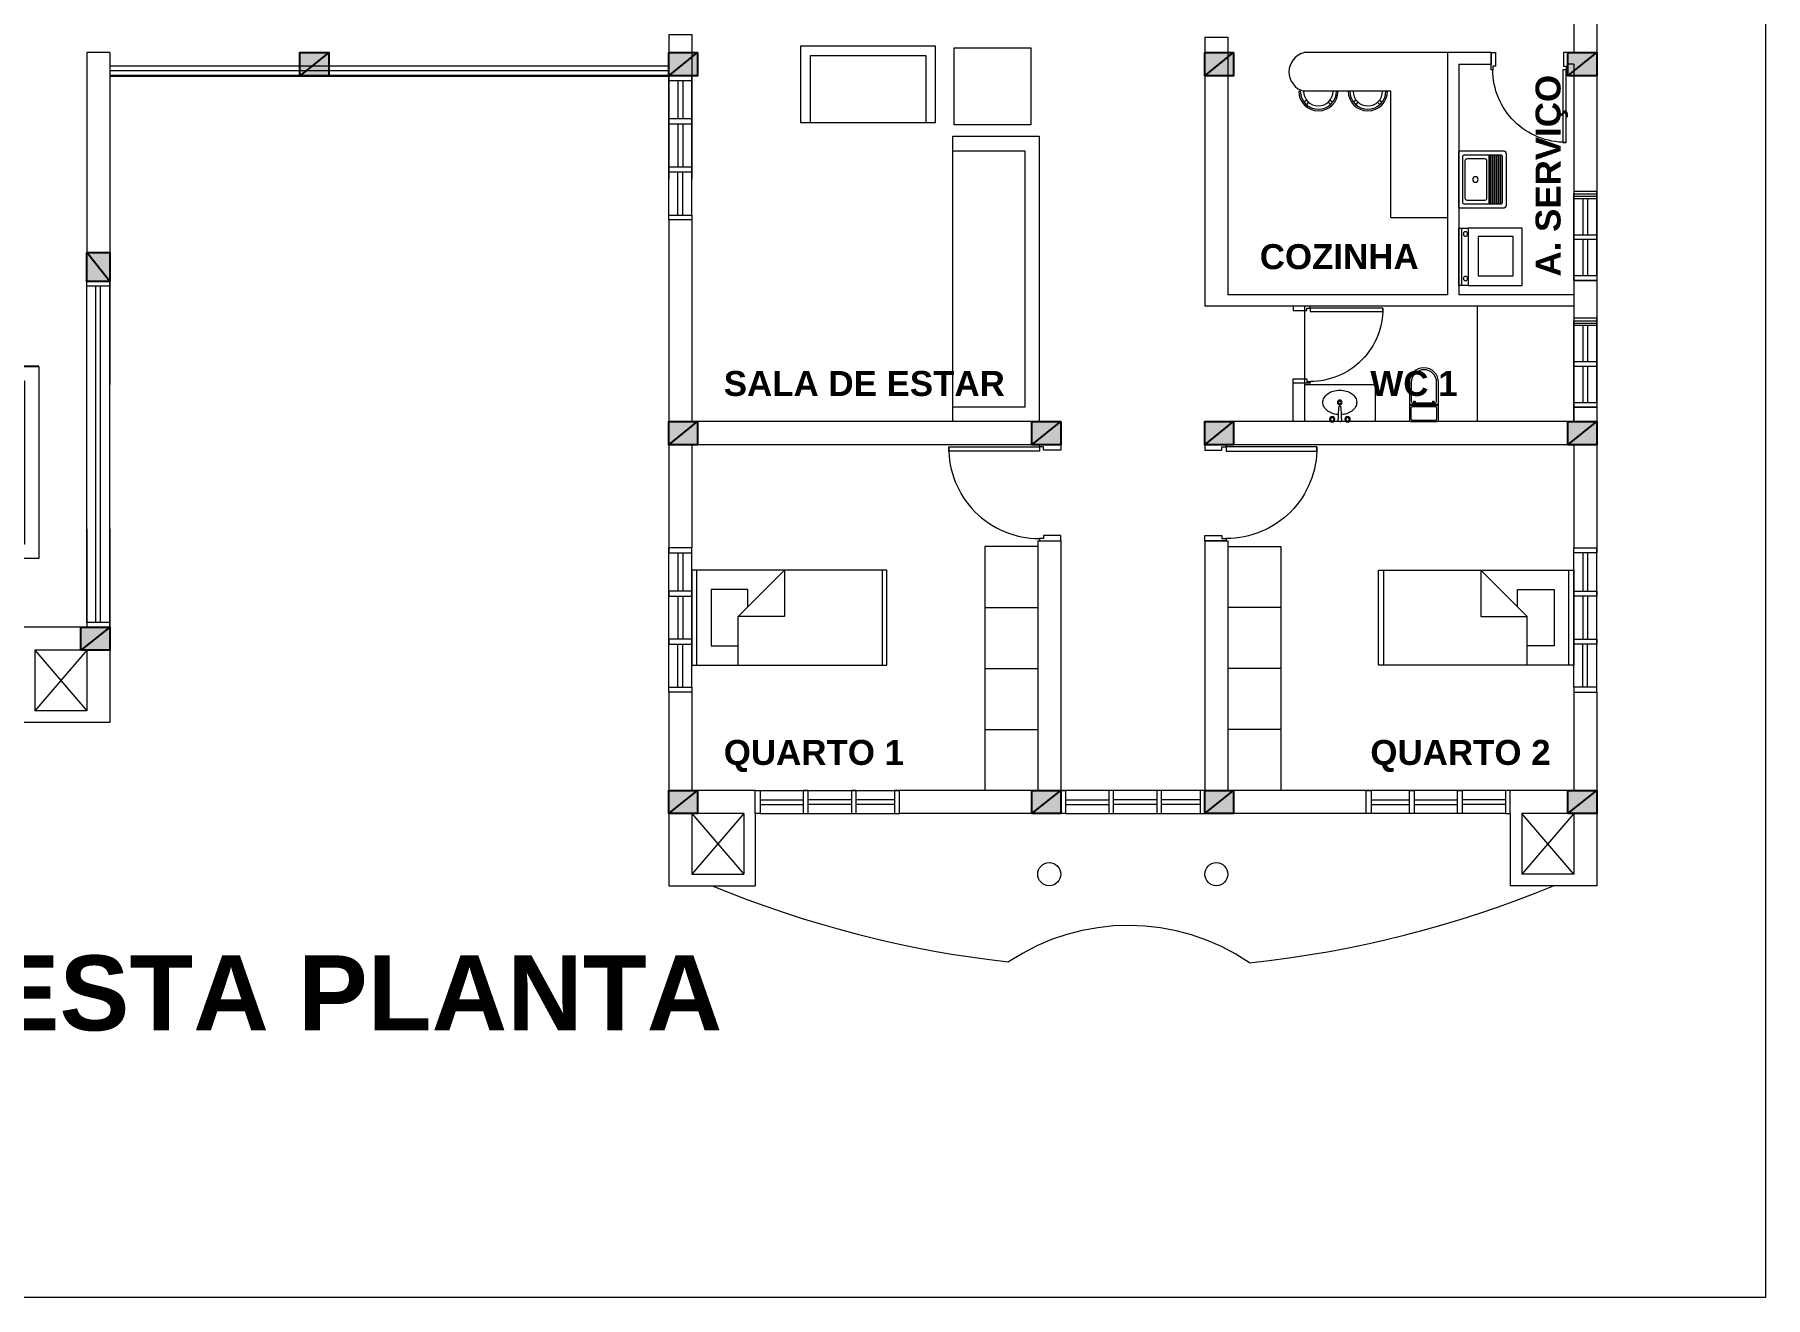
# Model space of a CAD drawing. Header units: millimetres. Extents: x 4395 to 8806, y 1896 to 3880.
# Drawn here: x 4420.9 to 4438.91, y 1931.1 to 1944.24 of the extents above; entities that cross this region are included whole.
import ezdxf

# ---------------------------------------------------------------- set-up
doc = ezdxf.new("R2010")
doc.units = ezdxf.units.MM
doc.linetypes.add('ACAD_ISO03W100', pattern=[30, 12, -18])
for name, color, linetype, lineweight in [('C-Moveis', 7, 'Continuous', 5), ('C-Paredes-Acessorios', 20, 'Continuous', 5), ('C-Peças-Diversos', 7, 'Continuous', 5), ('C-Portas', 7, 'Continuous', 5), ('C-Texto', 4, 'Continuous', 9)]:
    doc.layers.add(name, color=color, linetype=linetype, lineweight=lineweight)
doc.layers.add('C-Pilares', color=7, linetype='Continuous', plot=False)
doc.styles.add('BOLD', font='arialbd.ttf')

# ---------------------------------------------------------------- blocks, each defined once
blk = doc.blocks.new('Vas-a-pl')
for p, q in [((2, 17), (2, -17)), ((53, 19), (4, 19)), ((4, 15), (4, -15)), ((19.5, 17), (6, 17)), ((21.5, 15), (21.5, -15)), ((23.2, 19), (23.2, -19)), ((24.6, 19), (24.6, -19)), ((25, 13.5), (25, 11.5)), ((28.5, 13.5), (25, 13.5)), ((28.5, 11.5), (25, 11.5)), ((26.5, 14.5), (26.5, -14.5)), ((53, 16.5), (28.5, 16.5)), ((28.5, 13.5), (28.5, 11.5)), ((4, -19), (53, -19)), ((6, -17), (19.5, -17)), ((25, -11.5), (25, -13.5)), ((25, -11.5), (28.5, -11.5)), ((25, -13.5), (28.5, -13.5)), ((28.5, -11.5), (28.5, -13.5)), ((28.5, -16.5), (53, -16.5))]:
    blk.add_line(p, q)
for centre, radius, start, end in [((4, 17), 2, 90, 180), ((6, 15), 2, 90, 180), ((19.5, 15), 2, 0, 90), ((28.5, 14.5), 2, 90, 180), ((53, 0), 19, 270, 90), ((53, 0), 16.5, 0, 90), ((53, 0), 16.5, 270, 0), ((4, -17), 2, 180, 270), ((6, -15), 2, 180, 270), ((19.5, -15), 2, 270, 0), ((28.5, -14.5), 2, 180, 270)]:
    blk.add_arc(centre, radius, start, end)
blk = doc.blocks.new('Lvt-b-pl')
for p, q in [((5.5, 0.1), (5.5, 1.9)), ((5.5, 0.1), (5.5, -1.7)), ((25.5, 0.1), (25.5, 0.9)), ((25.5, 0.1), (25.5, -0.7))]:
    blk.add_line(p, q)
for points in [[(46.5, 0, 0.073281), (45.2, 8.7, 0.084248), (41.8, 15.6, 0.106469), (36.3, 20.5, 0.130159), (30.5, 22, 0.130159), (24.7, 20.5, 0.106469), (19.2, 15.6, 0.084248), (15.8, 8.7, 0.058268), (14.6, 1.8, 0.073281)], [(14.5, -1.6, 0.059592), (15.8, -8.7, 0.084248), (19.2, -15.6, 0.106469), (24.7, -20.5, 0.130159), (30.5, -22, 0.130159), (36.3, -20.5, 0.106469), (41.8, -15.6, 0.084248), (45.2, -8.7, 0.073281), (46.5, 0, 0.073281)]]:
    blk.add_lwpolyline(points, format="xyb")
for centre, radius in [((8.5, 10.1), 3.5), ((8.5, 10.1), 2.5), ((8.5, 10.1), 2.4), ((30.5, 0), 3), ((30.5, 0), 1.75), ((8.5, -9.9), 3.5), ((8.5, -9.9), 2.5), ((8.5, -9.9), 2.4)]:
    blk.add_circle(centre, radius)
for centre, radius, start, end in [((5.7, 1.9), 0.2, 89.1103, 180), ((1.3, -282.9), 285, 85.161, 89.1103), ((25.3, 0.9), 0.2, 0, 85.161), ((5.7, -1.7), 0.2, 180, 270.8897), ((1.3, 283), 285, 270.8897, 274.839), ((25.3, -0.7), 0.2, 274.839, 0)]:
    blk.add_arc(centre, radius, start, end)
blk = doc.blocks.new('tanque_05')
for p, q in [((-0.258, -0.325), (0.258, -0.325)), ((0.258, -0.331), (-0.258, -0.331)), ((-0.258, -0.345), (0.258, -0.345)), ((0.258, -0.351), (-0.258, -0.351)), ((-0.258, -0.365), (0.258, -0.365)), ((0.258, -0.372), (-0.258, -0.372)), ((-0.258, -0.386), (0.258, -0.386)), ((0.258, -0.392), (-0.258, -0.392)), ((-0.258, -0.406), (0.258, -0.406)), ((0.258, -0.412), (-0.258, -0.412)), ((-0.258, -0.426), (0.258, -0.426)), ((-0.251, -0.447), (0.251, -0.447))]:
    blk.add_line(p, q)
for points in [[(-0.269, -0.492), (0.269, -0.492, 0.414214), (0.299, -0.461), (0.299, -0.01, 0.414214), (0.289, 0), (-0.289, 0, 0.414214), (-0.299, -0.01), (-0.299, -0.461, 0.414214)], [(-0.198, -0.289), (0.198, -0.289, 0.414214), (0.218, -0.269), (0.218, -0.086, 0.414214), (0.198, -0.066), (-0.198, -0.066, 0.414214), (-0.218, -0.086), (-0.218, -0.269, 0.414214)]]:
    blk.add_lwpolyline(points, format="xyb", close=True)
for points in [[(0.258, -0.281), (0.258, -0.061, 0.414214), (0.238, -0.041), (-0.238, -0.041, 0.414214), (-0.258, -0.061), (-0.258, -0.281)], [(-0.258, -0.282), (-0.258, -0.301, 0.414214), (-0.248, -0.311), (-0.236, -0.311), (0.234, -0.311), (0.248, -0.311, 0.414214), (0.258, -0.301), (0.258, -0.282)], [(-0.258, -0.309), (-0.258, -0.431, 0.414214), (-0.238, -0.451), (0.238, -0.451, 0.414214), (0.258, -0.431), (0.258, -0.309, 0.414214)]]:
    blk.add_lwpolyline(points, format="xyb")
blk.add_lwpolyline([(0.258, -0.432), (-0.258, -0.432)])
blk.add_circle((0, -0.172), 0.0284)
blk = doc.blocks.new('maq. lavar _01')
for p, q in [((0.033, 0.295), (0.033, -0.304)), ((0.13, 0.295), (0.033, 0.295)), ((0.063, 0.295), (0.063, -0.304)), ((0.13, 0.295), (0.692, 0.295)), ((0.13, -0.304), (0.13, 0.295)), ((0.692, 0.295), (0.692, -0.304)), ((0.033, -0.304), (0.13, -0.304)), ((0.692, -0.304), (0.13, -0.304)), ((0.648, -0.304), (0.632, -0.304))]:
    blk.add_line(p, q)
for points in [[(0.102, 0.247, 0.130158), (0.095, 0.245, 0.106469), (0.088, 0.239, 0.084248), (0.084, 0.231, 0.073281), (0.083, 0.221, 0.073281), (0.084, 0.211, 0.084248), (0.088, 0.203, 0.106469), (0.095, 0.197, 0.130158), (0.102, 0.195, 0.130158), (0.108, 0.197, 0.106469), (0.115, 0.203, 0.084248), (0.119, 0.211, 0.073281), (0.12, 0.221, 0.073281), (0.119, 0.231, 0.084248), (0.115, 0.239, 0.106469), (0.108, 0.245, 0.130158)], [(0.102, -0.217, 0.130158), (0.095, -0.219, 0.106469), (0.088, -0.225, 0.084248), (0.084, -0.233, 0.073281), (0.083, -0.243, 0.073281), (0.084, -0.253, 0.084248), (0.088, -0.261, 0.106469), (0.095, -0.267, 0.130158), (0.102, -0.269, 0.130158), (0.108, -0.267, 0.106469), (0.115, -0.261, 0.084248), (0.119, -0.253, 0.073281), (0.12, -0.243, 0.073281), (0.119, -0.233, 0.084248), (0.115, -0.225, 0.106469), (0.108, -0.219, 0.130158)]]:
    blk.add_lwpolyline(points, format="xyb", close=True)
blk.add_lwpolyline([(0.235, -0.217), (0.235, 0.193), (0.599, 0.193), (0.599, -0.217)], close=True)
blk = doc.blocks.new('d9-2')
at = {"layer": 'C-Portas'}
for p, q in [((-0.06, 0.2), (-0.06, 1.05)), ((-0.06, 1.05), (-0.02, 1.05)), ((-0.02, 1.05), (-0.02, 0.2)), ((-0.88, 0.2), (-0.9, 0.2)), ((-0.9, 0.2), (-0.9, 0)), ((-0.88, 0.16), (-0.88, 0.2)), ((-0.02, 0.2), (-0.06, 0.2)), ((-0.02, 0.16), (-0.02, 0.2)), ((-0.02, 0.2), (0, 0.2)), ((0, 0.2), (0, 0)), ((-0.9, 0), (-0.85, 0)), ((-0.85, 0.16), (-0.88, 0.16)), ((-0.85, 0), (-0.85, 0.16)), ((-0.05, 0), (-0.05, 0.16)), ((-0.05, 0.16), (-0.02, 0.16)), ((0, 0), (-0.05, 0))]:
    blk.add_line(p, q, dxfattribs=at)
blk.add_arc((-0.03, 0.2), 0.85, 89.3299, 180, dxfattribs=at)
blk = doc.blocks.new('A$C2A3D30EB')
at = {"layer": 'C-Pilares'}
for color, points in [(6, [(0, 0), (24, 30), (0, 30)]), (6, [(24, 30), (0, 30), (0, 0)]), (135, [(24, 30), (0, 0), (24, 0)])]:
    blk.add_hatch(color=color, dxfattribs=at).paths.add_polyline_path(points)
blk.add_line((24, 30), (0, 0), dxfattribs=at)
at = {"layer": 'C-Pilares', "color": 7}
blk.add_lwpolyline([(0, 0), (24, 0), (24, 30), (0, 30)], close=True, dxfattribs=at)
blk = doc.blocks.new('A$C24FA0D86')
blk.add_line((0, 2), (0.9, 2))
at = {"layer": 'C-Moveis'}
for p, q in [((0.9, 2), (0, 2)), ((0, 2), (0, 0)), ((0.9, 0), (0.9, 2)), ((0.9, 1.85), (0.15, 1.85)), ((0.15, 1.85), (0.15, 0.15)), ((0.9, 0), (0.9, 1.85)), ((0.15, 0.15), (0.9, 0.15)), ((0, 0), (0.9, 0))]:
    blk.add_line(p, q, dxfattribs=at)
blk.add_lwpolyline([(0, 2), (0, 0), (0.9, 0), (0.9, 2)], dxfattribs=at)
blk = doc.blocks.new('RECTANG')
for p, q in [((1, 1), (0, 1)), ((0, 1), (0, 0)), ((1, 0), (1, 1)), ((0, 0), (1, 0))]:
    blk.add_line(p, q)
blk = doc.blocks.new('A$C7F7D7C09')
at = {"layer": 'C-Moveis'}
for p, q in [((0.051, 0), (0.051, 0.991)), ((0.483, 0.508), (0.965, 0.991)), ((0.965, 0.991), (0.965, 0.508)), ((1.981, 0.991), (1.981, 0)), ((0.584, 0.787), (0.203, 0.787)), ((0.203, 0.787), (0.203, 0.203)), ((0.584, 0.61), (0.584, 0.787)), ((0.483, 0), (0.483, 0.508)), ((0.965, 0.508), (0.483, 0.508)), ((0.203, 0.203), (0.483, 0.203))]:
    blk.add_line(p, q, dxfattribs=at)
at = {"layer": 'C-Moveis', "xscale": 2.032000000006519, "yscale": 0.9906000000191852, "zscale": 2.032000000006519, "rotation": 180}
blk.add_blockref('RECTANG', (2.032, 0.991), dxfattribs=at)

msp = doc.modelspace()

# ---------------------------------------------------------------- linework, layer by layer
at = {"layer": 'C-Moveis'}
for p, q in [((4434.073, 1943.652), (4434.056, 1943.652)), ((4434.073, 1943.652), (4434.056, 1943.652)), ((4434.139, 1943.558), (4434.112, 1943.537)), ((4434.139, 1943.558), (4434.112, 1943.537)), ((4434.158, 1943.537), (4434.136, 1943.512)), ((4434.158, 1943.537), (4434.136, 1943.512)), ((4434.364, 1943.537), (4434.387, 1943.512)), ((4434.364, 1943.537), (4434.387, 1943.512)), ((4434.383, 1943.558), (4434.41, 1943.537)), ((4434.383, 1943.558), (4434.41, 1943.537)), ((4434.653, 1943.558), (4434.626, 1943.537)), ((4434.653, 1943.558), (4434.626, 1943.537)), ((4434.673, 1943.537), (4434.65, 1943.512)), ((4434.673, 1943.537), (4434.65, 1943.512)), ((4434.878, 1943.537), (4434.901, 1943.512)), ((4434.878, 1943.537), (4434.901, 1943.512)), ((4434.898, 1943.558), (4434.925, 1943.537)), ((4434.898, 1943.558), (4434.925, 1943.537)), ((4430.789, 1938.912), (4430.789, 1936.372)), ((4431.339, 1938.912), (4430.789, 1938.912)), ((4430.789, 1938.912), (4430.789, 1936.372)), ((4431.339, 1938.912), (4430.789, 1938.912)), ((4433.319, 1938.912), (4433.869, 1938.912)), ((4433.319, 1938.912), (4433.869, 1938.912)), ((4433.869, 1938.912), (4433.869, 1936.372)), ((4433.869, 1938.912), (4433.869, 1936.372)), ((4430.789, 1938.277), (4431.339, 1938.277)), ((4430.789, 1938.277), (4431.339, 1938.277)), ((4433.869, 1938.277), (4433.319, 1938.277)), ((4433.869, 1938.277), (4433.319, 1938.277)), ((4430.789, 1937.642), (4431.339, 1937.642)), ((4430.789, 1937.642), (4431.339, 1937.642)), ((4433.869, 1937.642), (4433.319, 1937.642)), ((4433.869, 1937.642), (4433.319, 1937.642)), ((4430.789, 1937.007), (4431.339, 1937.007)), ((4430.789, 1937.007), (4431.339, 1937.007)), ((4433.869, 1937.007), (4433.319, 1937.007)), ((4433.869, 1937.007), (4433.319, 1937.007))]:
    msp.add_line(p, q, dxfattribs=at)
for points in [[(4428.873, 1943.322), (4428.873, 1944.122), (4430.273, 1944.122), (4430.273, 1943.322)], [(4428.873, 1943.322), (4428.873, 1944.122), (4430.273, 1944.122), (4430.273, 1943.322)], [(4428.973, 1943.322), (4428.973, 1944.022), (4430.173, 1944.022), (4430.173, 1943.322)], [(4428.973, 1943.322), (4428.973, 1944.022), (4430.173, 1944.022), (4430.173, 1943.322)], [(4430.469, 1943.301), (4430.469, 1944.101), (4431.269, 1944.101), (4431.269, 1943.301)], [(4430.469, 1943.301), (4430.469, 1944.101), (4431.269, 1944.101), (4431.269, 1943.301)], [(4430.456, 1940.212), (4430.456, 1943.182), (4431.356, 1943.182), (4431.356, 1940.212)], [(4430.456, 1940.212), (4430.456, 1943.182), (4431.356, 1943.182), (4431.356, 1940.212)], [(4430.456, 1940.362), (4430.456, 1943.032), (4431.206, 1943.032), (4431.206, 1940.362)], [(4430.456, 1940.362), (4430.456, 1943.032), (4431.206, 1943.032), (4431.206, 1940.362)]]:
    msp.add_lwpolyline(points, close=True, dxfattribs=at)
for centre, radius in [((4434.261, 1943.652), 0.205), ((4434.261, 1943.652), 0.205), ((4434.261, 1943.652), 0.188), ((4434.261, 1943.652), 0.188), ((4434.261, 1943.652), 0.154), ((4434.261, 1943.652), 0.154), ((4434.776, 1943.652), 0.205), ((4434.776, 1943.652), 0.205), ((4434.776, 1943.652), 0.188), ((4434.776, 1943.652), 0.188), ((4434.776, 1943.652), 0.154), ((4434.776, 1943.652), 0.154)]:
    msp.add_arc(centre, radius, 180, 0, dxfattribs=at)
at = {"layer": 'C-Paredes-Acessorios'}
for p, q in [((4437.159, 1949.632), (4437.159, 1940.212)), ((4437.159, 1949.632), (4437.159, 1940.212)), ((4436.919, 1949.392), (4436.919, 1944.052)), ((4427.499, 1944.24), (4427.499, 1944.052)), ((4427.499, 1944.24), (4427.739, 1944.24)), ((4427.499, 1944.24), (4427.499, 1944.052)), ((4427.499, 1944.24), (4427.739, 1944.24)), ((4427.739, 1944.24), (4427.739, 1944.052)), ((4427.739, 1944.24), (4427.739, 1943.812)), ((4433.079, 1944.215), (4433.079, 1941.412)), ((4433.079, 1944.215), (4433.319, 1944.215)), ((4433.319, 1944.215), (4433.319, 1941.532)), ((4421.679, 1944.052), (4421.439, 1944.052)), ((4421.679, 1944.052), (4421.439, 1944.052)), ((4421.439, 1944.052), (4421.439, 1941.972)), ((4421.679, 1944.052), (4421.679, 1940.597)), ((4421.679, 1944.052), (4421.679, 1941.972)), ((4423.659, 1944.052), (4423.659, 1943.812)), ((4423.659, 1944.052), (4423.659, 1943.812)), ((4427.499, 1944.052), (4427.499, 1942.737)), ((4427.499, 1944.052), (4427.499, 1942.737)), ((4435.604, 1944.052), (4435.604, 1941.532)), ((4436.059, 1944.052), (4435.604, 1944.052)), ((4435.604, 1944.052), (4435.604, 1941.532)), ((4436.059, 1944.052), (4435.604, 1944.052)), ((4436.059, 1944.052), (4436.059, 1943.932)), ((4437.159, 1944.052), (4436.859, 1944.052)), ((4436.859, 1944.052), (4436.859, 1943.932)), ((4437.159, 1944.052), (4436.919, 1944.052)), ((4427.499, 1943.912), (4421.679, 1943.912)), ((4427.499, 1943.912), (4421.679, 1943.912)), ((4427.499, 1943.862), (4421.679, 1943.862)), ((4427.499, 1943.862), (4421.679, 1943.862)), ((4427.499, 1942.362), (4427.499, 1943.812)), ((4427.739, 1943.812), (4427.499, 1943.812)), ((4427.499, 1942.362), (4427.499, 1943.812)), ((4427.739, 1943.812), (4427.499, 1943.812)), ((4427.739, 1943.812), (4427.739, 1942.737)), ((4427.739, 1942.362), (4427.739, 1943.812)), ((4427.739, 1943.812), (4427.739, 1942.737)), ((4427.739, 1942.362), (4427.739, 1943.812)), ((4433.079, 1943.812), (4433.079, 1941.412)), ((4433.319, 1943.812), (4433.319, 1941.532)), ((4435.724, 1943.932), (4435.724, 1941.532)), ((4435.724, 1943.932), (4436.059, 1943.932)), ((4435.724, 1943.932), (4435.724, 1941.532)), ((4435.724, 1943.932), (4436.059, 1943.932)), ((4436.919, 1943.932), (4436.859, 1943.932)), ((4436.919, 1943.932), (4436.919, 1941.287)), ((4436.919, 1943.812), (4436.919, 1941.287)), ((4427.594, 1943.762), (4427.594, 1943.362)), ((4427.594, 1943.762), (4427.594, 1943.362)), ((4427.644, 1943.762), (4427.644, 1943.362)), ((4427.644, 1943.762), (4427.644, 1943.362)), ((4434.449, 1943.652), (4434.466, 1943.652)), ((4434.449, 1943.652), (4434.466, 1943.652)), ((4434.588, 1943.652), (4434.57, 1943.652)), ((4434.588, 1943.652), (4434.57, 1943.652)), ((4434.964, 1943.652), (4434.981, 1943.652)), ((4434.964, 1943.652), (4434.981, 1943.652)), ((4427.594, 1943.312), (4427.594, 1942.862)), ((4427.594, 1943.312), (4427.594, 1942.862)), ((4427.644, 1943.312), (4427.644, 1942.862)), ((4427.644, 1943.312), (4427.644, 1942.862)), ((4427.594, 1942.362), (4427.594, 1942.812)), ((4427.594, 1942.362), (4427.594, 1942.812)), ((4427.644, 1942.362), (4427.644, 1942.812)), ((4427.644, 1942.362), (4427.644, 1942.812)), ((4436.919, 1942.582), (4437.159, 1942.582)), ((4436.919, 1942.582), (4437.159, 1942.582)), ((4436.919, 1942.582), (4437.159, 1942.582)), ((4436.919, 1942.582), (4437.159, 1942.582)), ((4436.919, 1942.582), (4437.159, 1942.582)), ((4436.919, 1941.732), (4436.919, 1942.582)), ((4436.919, 1942.582), (4437.159, 1942.582)), ((4436.919, 1942.582), (4437.159, 1942.582)), ((4436.919, 1942.582), (4437.159, 1942.582)), ((4436.919, 1942.582), (4437.159, 1942.582)), ((4436.919, 1942.582), (4437.159, 1942.582)), ((4436.919, 1942.582), (4437.159, 1942.582)), ((4436.919, 1941.732), (4436.919, 1942.582)), ((4436.919, 1942.582), (4437.159, 1942.582)), ((4436.919, 1942.557), (4437.159, 1942.557)), ((4436.919, 1942.557), (4437.159, 1942.557)), ((4437.159, 1941.732), (4437.159, 1942.582)), ((4437.159, 1941.732), (4437.159, 1942.582)), ((4435.016, 1942.337), (4435.604, 1942.337)), ((4427.499, 1942.312), (4427.499, 1938.897)), ((4427.739, 1942.312), (4427.499, 1942.312)), ((4427.499, 1942.312), (4427.499, 1938.897)), ((4427.739, 1942.312), (4427.499, 1942.312)), ((4427.739, 1942.312), (4427.739, 1940.212)), ((4427.739, 1942.312), (4427.739, 1940.212)), ((4421.439, 1938.122), (4421.439, 1941.672)), ((4421.534, 1938.122), (4421.534, 1941.622)), ((4421.534, 1938.122), (4421.534, 1941.622)), ((4421.584, 1938.122), (4421.584, 1941.622)), ((4421.584, 1938.122), (4421.584, 1941.622)), ((4421.679, 1938.122), (4421.679, 1941.672)), ((4436.919, 1941.707), (4436.919, 1941.707)), ((4436.919, 1941.707), (4436.919, 1941.707)), ((4436.919, 1941.682), (4437.159, 1941.682)), ((4436.919, 1941.682), (4437.159, 1941.682)), ((4436.919, 1941.682), (4437.159, 1941.682)), ((4436.919, 1941.682), (4437.159, 1941.682)), ((4436.919, 1941.682), (4437.159, 1941.682)), ((4436.919, 1941.682), (4437.159, 1941.682)), ((4436.919, 1941.682), (4437.159, 1941.682)), ((4436.919, 1941.682), (4437.159, 1941.682)), ((4436.919, 1941.682), (4437.159, 1941.682)), ((4436.919, 1941.682), (4437.159, 1941.682)), ((4436.919, 1941.682), (4437.159, 1941.682)), ((4436.919, 1941.682), (4437.159, 1941.682)), ((4436.919, 1941.682), (4437.159, 1941.682)), ((4436.919, 1941.682), (4437.159, 1941.682)), ((4436.919, 1941.682), (4437.159, 1941.682)), ((4436.919, 1941.682), (4437.159, 1941.682)), ((4436.919, 1941.682), (4437.159, 1941.682)), ((4436.919, 1941.682), (4437.159, 1941.682)), ((4436.919, 1941.682), (4437.159, 1941.682)), ((4436.919, 1941.682), (4437.159, 1941.682)), ((4436.919, 1941.682), (4437.159, 1941.682)), ((4436.919, 1941.682), (4437.159, 1941.682)), ((4436.919, 1941.682), (4437.159, 1941.682)), ((4436.919, 1941.682), (4437.159, 1941.682)), ((4436.919, 1941.682), (4437.159, 1941.682)), ((4436.919, 1941.682), (4437.159, 1941.682)), ((4436.919, 1941.682), (4437.159, 1941.682)), ((4436.919, 1941.682), (4437.159, 1941.682)), ((4436.919, 1941.682), (4437.159, 1941.682)), ((4436.919, 1941.682), (4437.159, 1941.682)), ((4436.919, 1941.682), (4437.159, 1941.682)), ((4436.919, 1941.682), (4437.159, 1941.682)), ((4436.919, 1941.682), (4437.159, 1941.682)), ((4436.919, 1941.682), (4437.159, 1941.682)), ((4437.014, 1941.757), (4437.014, 1941.732)), ((4437.014, 1941.757), (4437.014, 1941.732)), ((4437.064, 1941.757), (4437.064, 1941.732)), ((4437.064, 1941.757), (4437.064, 1941.732)), ((4437.159, 1941.707), (4437.159, 1941.707)), ((4437.159, 1941.707), (4437.159, 1941.707)), ((4437.159, 1941.707), (4437.159, 1941.707)), ((4437.159, 1941.707), (4437.159, 1941.707)), ((4437.159, 1941.707), (4437.159, 1941.707)), ((4437.159, 1941.707), (4437.159, 1941.707)), ((4437.159, 1941.707), (4437.159, 1941.707)), ((4437.159, 1941.707), (4437.159, 1941.707)), ((4437.159, 1941.707), (4437.159, 1941.707)), ((4437.159, 1941.707), (4437.159, 1941.707)), ((4437.159, 1941.707), (4437.159, 1941.707)), ((4437.159, 1941.707), (4437.159, 1941.707)), ((4435.604, 1941.532), (4433.319, 1941.532)), ((4435.604, 1941.532), (4433.319, 1941.532)), ((4436.919, 1941.532), (4435.724, 1941.532)), ((4436.919, 1941.532), (4435.724, 1941.532)), ((4436.919, 1941.412), (4433.079, 1941.412)), ((4436.919, 1941.412), (4433.079, 1941.412)), ((4434.119, 1940.612), (4434.119, 1941.412)), ((4434.119, 1940.612), (4434.119, 1941.412)), ((4435.919, 1940.212), (4435.919, 1941.412)), ((4435.919, 1940.212), (4435.919, 1941.412)), ((4436.919, 1941.262), (4437.159, 1941.262)), ((4436.919, 1941.262), (4437.159, 1941.262)), ((4436.919, 1941.262), (4437.159, 1941.262)), ((4436.919, 1941.262), (4437.159, 1941.262)), ((4436.919, 1941.262), (4437.159, 1941.262)), ((4436.919, 1940.412), (4436.919, 1941.262)), ((4436.919, 1941.262), (4437.159, 1941.262)), ((4436.919, 1941.262), (4437.159, 1941.262)), ((4436.919, 1941.262), (4437.159, 1941.262)), ((4436.919, 1941.262), (4437.159, 1941.262)), ((4436.919, 1941.262), (4437.159, 1941.262)), ((4436.919, 1941.262), (4437.159, 1941.262)), ((4436.919, 1940.412), (4436.919, 1941.262)), ((4436.919, 1941.262), (4437.159, 1941.262)), ((4437.159, 1940.412), (4437.159, 1941.262)), ((4437.159, 1940.412), (4437.159, 1941.262)), ((4436.919, 1941.237), (4436.919, 1940.212)), ((4436.919, 1941.237), (4437.159, 1941.237)), ((4436.919, 1941.237), (4436.919, 1940.212)), ((4436.919, 1941.237), (4437.159, 1941.237)), ((4437.159, 1941.237), (4437.159, 1938.897)), ((4437.159, 1941.237), (4437.159, 1938.897)), ((4421.439, 1939.147), (4421.439, 1940.597)), ((4421.439, 1939.147), (4421.439, 1940.597)), ((4421.679, 1939.147), (4421.679, 1940.597)), ((4421.679, 1939.147), (4421.679, 1940.597)), ((4434.119, 1940.612), (4433.999, 1940.612)), ((4433.999, 1940.212), (4433.999, 1940.612)), ((4434.119, 1940.612), (4433.999, 1940.612)), ((4434.119, 1940.212), (4434.119, 1940.612)), ((4434.119, 1940.212), (4434.119, 1940.612)), ((4436.919, 1940.387), (4436.919, 1940.387)), ((4436.919, 1940.387), (4436.919, 1940.387)), ((4436.919, 1940.212), (4436.919, 1940.362)), ((4436.919, 1940.362), (4437.159, 1940.362)), ((4436.919, 1940.362), (4437.159, 1940.362)), ((4436.919, 1940.362), (4437.159, 1940.362)), ((4436.919, 1940.362), (4437.159, 1940.362)), ((4436.919, 1940.362), (4437.159, 1940.362)), ((4436.919, 1940.362), (4437.159, 1940.362)), ((4436.919, 1940.362), (4437.159, 1940.362)), ((4436.919, 1940.362), (4437.159, 1940.362)), ((4436.919, 1940.362), (4437.159, 1940.362)), ((4436.919, 1940.362), (4437.159, 1940.362)), ((4436.919, 1940.362), (4437.159, 1940.362)), ((4436.919, 1940.362), (4437.159, 1940.362)), ((4436.919, 1940.362), (4437.159, 1940.362)), ((4436.919, 1940.362), (4437.159, 1940.362)), ((4436.919, 1940.362), (4437.159, 1940.362)), ((4436.919, 1940.362), (4437.159, 1940.362)), ((4436.919, 1940.362), (4437.159, 1940.362)), ((4436.919, 1940.212), (4436.919, 1940.362)), ((4436.919, 1940.362), (4437.159, 1940.362)), ((4436.919, 1940.362), (4437.159, 1940.362)), ((4436.919, 1940.362), (4437.159, 1940.362)), ((4436.919, 1940.362), (4437.159, 1940.362)), ((4436.919, 1940.362), (4437.159, 1940.362)), ((4436.919, 1940.362), (4437.159, 1940.362)), ((4436.919, 1940.362), (4437.159, 1940.362)), ((4436.919, 1940.362), (4437.159, 1940.362)), ((4436.919, 1940.362), (4437.159, 1940.362)), ((4436.919, 1940.362), (4437.159, 1940.362)), ((4436.919, 1940.362), (4437.159, 1940.362)), ((4436.919, 1940.362), (4437.159, 1940.362)), ((4436.919, 1940.362), (4437.159, 1940.362)), ((4436.919, 1940.362), (4437.159, 1940.362)), ((4436.919, 1940.362), (4437.159, 1940.362)), ((4436.919, 1940.362), (4437.159, 1940.362)), ((4436.919, 1940.362), (4437.159, 1940.362)), ((4437.014, 1940.437), (4437.014, 1940.412)), ((4437.014, 1940.437), (4437.014, 1940.412)), ((4437.064, 1940.437), (4437.064, 1940.412)), ((4437.064, 1940.437), (4437.064, 1940.412)), ((4437.159, 1940.387), (4437.159, 1940.387)), ((4437.159, 1940.387), (4437.159, 1940.387)), ((4437.159, 1940.387), (4437.159, 1940.387)), ((4437.159, 1940.387), (4437.159, 1940.387)), ((4437.159, 1940.387), (4437.159, 1940.387)), ((4437.159, 1940.387), (4437.159, 1940.387)), ((4437.159, 1940.387), (4437.159, 1940.387)), ((4437.159, 1940.387), (4437.159, 1940.387)), ((4437.159, 1940.387), (4437.159, 1940.387)), ((4437.159, 1940.387), (4437.159, 1940.387)), ((4437.159, 1940.387), (4437.159, 1940.387)), ((4437.159, 1940.387), (4437.159, 1940.387)), ((4431.339, 1940.212), (4427.739, 1940.212)), ((4431.579, 1940.212), (4427.739, 1940.212)), ((4431.579, 1939.972), (4431.579, 1940.212)), ((4431.579, 1939.972), (4431.579, 1940.212)), ((4436.919, 1940.212), (4433.079, 1940.212)), ((4433.079, 1939.972), (4433.079, 1940.212)), ((4433.079, 1939.972), (4433.079, 1940.212)), ((4436.919, 1940.212), (4433.319, 1940.212)), ((4436.919, 1940.212), (4435.819, 1940.212)), ((4436.919, 1940.212), (4435.819, 1940.212)), ((4427.739, 1939.972), (4427.739, 1938.897)), ((4431.579, 1939.972), (4427.739, 1939.972)), ((4427.739, 1939.972), (4427.739, 1938.897)), ((4431.579, 1939.972), (4427.739, 1939.972)), ((4436.919, 1939.972), (4433.079, 1939.972)), ((4436.919, 1939.972), (4433.079, 1939.972)), ((4436.919, 1939.972), (4436.919, 1938.897)), ((4436.919, 1939.972), (4436.919, 1938.897)), ((4421.534, 1939.147), (4421.534, 1939.597)), ((4421.534, 1939.147), (4421.534, 1939.597)), ((4421.584, 1939.147), (4421.584, 1939.597)), ((4421.584, 1939.147), (4421.584, 1939.597)), ((4421.439, 1939.097), (4421.439, 1938.072)), ((4421.439, 1939.097), (4421.439, 1938.072)), ((4421.679, 1939.097), (4421.679, 1937.082)), ((4421.679, 1939.097), (4421.679, 1937.082)), ((4431.339, 1938.972), (4431.339, 1936.372)), ((4431.339, 1938.972), (4431.339, 1936.372)), ((4431.339, 1938.972), (4431.579, 1938.972)), ((4431.579, 1938.972), (4431.579, 1936.132)), ((4431.579, 1938.972), (4431.579, 1936.132)), ((4433.079, 1938.972), (4433.079, 1936.132)), ((4433.079, 1938.972), (4433.319, 1938.972)), ((4433.079, 1938.972), (4433.079, 1936.132)), ((4433.079, 1938.972), (4433.319, 1938.972)), ((4433.319, 1938.972), (4433.319, 1936.372)), ((4433.319, 1938.972), (4433.319, 1936.372)), ((4427.499, 1937.447), (4427.499, 1938.897)), ((4427.739, 1938.897), (4427.499, 1938.897)), ((4427.499, 1937.447), (4427.499, 1938.897)), ((4427.739, 1938.897), (4427.499, 1938.897)), ((4427.594, 1938.847), (4427.594, 1938.447)), ((4427.594, 1938.847), (4427.594, 1938.447)), ((4427.644, 1938.847), (4427.644, 1938.447)), ((4427.644, 1938.847), (4427.644, 1938.447)), ((4427.739, 1937.447), (4427.739, 1938.897)), ((4427.739, 1937.447), (4427.739, 1938.897)), ((4436.919, 1937.447), (4436.919, 1938.897)), ((4436.919, 1938.897), (4437.159, 1938.897)), ((4436.919, 1937.447), (4436.919, 1938.897)), ((4436.919, 1938.897), (4437.159, 1938.897)), ((4437.014, 1938.847), (4437.014, 1938.447)), ((4437.014, 1938.847), (4437.014, 1938.447)), ((4437.064, 1938.847), (4437.064, 1938.447)), ((4437.064, 1938.847), (4437.064, 1938.447)), ((4437.159, 1937.447), (4437.159, 1938.897)), ((4437.159, 1937.447), (4437.159, 1938.897)), ((4427.594, 1938.397), (4427.594, 1937.947)), ((4427.594, 1938.397), (4427.594, 1937.947)), ((4427.644, 1938.397), (4427.644, 1937.947)), ((4427.644, 1938.397), (4427.644, 1937.947)), ((4437.014, 1938.397), (4437.014, 1937.947)), ((4437.014, 1938.397), (4437.014, 1937.947)), ((4437.064, 1938.397), (4437.064, 1937.947)), ((4437.064, 1938.397), (4437.064, 1937.947)), ((4421.439, 1938.072), (4420.779, 1938.072)), ((4421.439, 1938.072), (4420.779, 1938.072)), ((4421.439, 1937.832), (4420.899, 1937.832)), ((4420.899, 1937.832), (4420.899, 1937.202)), ((4421.439, 1937.832), (4420.899, 1937.832)), ((4420.899, 1937.832), (4420.899, 1937.202)), ((4421.439, 1937.832), (4421.439, 1937.202)), ((4421.439, 1937.832), (4421.439, 1937.202)), ((4427.594, 1937.447), (4427.594, 1937.897)), ((4427.594, 1937.447), (4427.594, 1937.897)), ((4427.644, 1937.447), (4427.644, 1937.897)), ((4427.644, 1937.447), (4427.644, 1937.897)), ((4437.014, 1937.447), (4437.014, 1937.897)), ((4437.014, 1937.447), (4437.014, 1937.897)), ((4437.064, 1937.447), (4437.064, 1937.897)), ((4437.064, 1937.447), (4437.064, 1937.897)), ((4427.499, 1937.397), (4427.499, 1935.382)), ((4427.739, 1937.397), (4427.499, 1937.397)), ((4427.739, 1937.397), (4427.499, 1937.397)), ((4427.739, 1937.397), (4427.739, 1936.372)), ((4427.739, 1937.397), (4427.739, 1936.372)), ((4436.919, 1937.397), (4436.919, 1936.372)), ((4436.919, 1937.397), (4437.159, 1937.397)), ((4436.919, 1937.397), (4436.919, 1936.372)), ((4436.919, 1937.397), (4437.159, 1937.397)), ((4437.159, 1937.397), (4437.159, 1936.132)), ((4437.159, 1937.397), (4437.159, 1936.132)), ((4421.439, 1937.202), (4420.899, 1937.202)), ((4421.439, 1937.202), (4420.899, 1937.202)), ((4421.679, 1937.082), (4420.779, 1937.082)), ((4421.679, 1937.082), (4420.779, 1937.082)), ((4428.399, 1936.372), (4427.739, 1936.372)), ((4428.399, 1936.372), (4427.739, 1936.372)), ((4428.399, 1936.132), (4428.399, 1936.372)), ((4428.399, 1936.132), (4428.399, 1936.372)), ((4428.449, 1936.372), (4429.899, 1936.372)), ((4428.449, 1936.372), (4429.899, 1936.372)), ((4428.449, 1936.277), (4428.899, 1936.277)), ((4428.449, 1936.277), (4428.899, 1936.277)), ((4428.449, 1936.227), (4428.899, 1936.227)), ((4428.449, 1936.227), (4428.899, 1936.227)), ((4429.399, 1936.277), (4428.949, 1936.277)), ((4429.399, 1936.277), (4428.949, 1936.277)), ((4429.399, 1936.227), (4428.949, 1936.227)), ((4429.399, 1936.227), (4428.949, 1936.227)), ((4429.849, 1936.277), (4429.449, 1936.277)), ((4429.849, 1936.277), (4429.449, 1936.277)), ((4429.849, 1936.227), (4429.449, 1936.227)), ((4429.849, 1936.227), (4429.449, 1936.227)), ((4431.339, 1936.372), (4429.899, 1936.372)), ((4429.899, 1936.132), (4429.899, 1936.372)), ((4431.339, 1936.372), (4429.899, 1936.372)), ((4429.899, 1936.132), (4429.899, 1936.372)), ((4431.579, 1936.132), (4431.579, 1936.372)), ((4433.079, 1936.372), (4431.579, 1936.372)), ((4431.579, 1936.132), (4431.579, 1936.372)), ((4433.079, 1936.372), (4431.579, 1936.372)), ((4431.629, 1936.277), (4432.079, 1936.277)), ((4431.629, 1936.277), (4432.079, 1936.277)), ((4431.629, 1936.227), (4432.079, 1936.227)), ((4431.629, 1936.227), (4432.079, 1936.227)), ((4432.579, 1936.277), (4432.129, 1936.277)), ((4432.579, 1936.277), (4432.129, 1936.277)), ((4432.579, 1936.227), (4432.129, 1936.227)), ((4432.579, 1936.227), (4432.129, 1936.227)), ((4433.029, 1936.277), (4432.629, 1936.277)), ((4433.029, 1936.277), (4432.629, 1936.277)), ((4433.029, 1936.227), (4432.629, 1936.227)), ((4433.029, 1936.227), (4432.629, 1936.227)), ((4433.079, 1936.132), (4433.079, 1936.372)), ((4433.079, 1936.132), (4433.079, 1936.372)), ((4434.759, 1936.372), (4433.319, 1936.372)), ((4434.759, 1936.372), (4433.319, 1936.372)), ((4436.209, 1936.372), (4434.759, 1936.372)), ((4434.759, 1936.132), (4434.759, 1936.372)), ((4436.209, 1936.372), (4434.759, 1936.372)), ((4434.759, 1936.132), (4434.759, 1936.372)), ((4434.809, 1936.277), (4435.209, 1936.277)), ((4434.809, 1936.277), (4435.209, 1936.277)), ((4434.809, 1936.227), (4435.209, 1936.227)), ((4434.809, 1936.227), (4435.209, 1936.227)), ((4435.259, 1936.277), (4435.709, 1936.277)), ((4435.259, 1936.277), (4435.709, 1936.277)), ((4435.259, 1936.227), (4435.709, 1936.227)), ((4435.259, 1936.227), (4435.709, 1936.227)), ((4436.209, 1936.277), (4435.759, 1936.277)), ((4436.209, 1936.277), (4435.759, 1936.277)), ((4436.209, 1936.227), (4435.759, 1936.227)), ((4436.209, 1936.227), (4435.759, 1936.227)), ((4436.919, 1936.372), (4436.259, 1936.372)), ((4436.259, 1936.132), (4436.259, 1936.372)), ((4436.919, 1936.372), (4436.259, 1936.372)), ((4436.259, 1936.132), (4436.259, 1936.372)), ((4428.279, 1936.132), (4427.739, 1936.132)), ((4427.739, 1936.132), (4427.739, 1935.502)), ((4428.279, 1936.132), (4427.739, 1936.132)), ((4428.279, 1936.132), (4428.279, 1935.502)), ((4428.399, 1936.132), (4428.399, 1935.382)), ((4428.449, 1936.132), (4429.899, 1936.132)), ((4428.449, 1936.132), (4429.899, 1936.132)), ((4431.579, 1936.132), (4429.899, 1936.132)), ((4431.579, 1936.132), (4429.899, 1936.132)), ((4431.629, 1936.132), (4433.079, 1936.132)), ((4431.629, 1936.132), (4433.079, 1936.132)), ((4434.759, 1936.132), (4433.079, 1936.132)), ((4434.759, 1936.132), (4433.079, 1936.132)), ((4436.209, 1936.132), (4434.759, 1936.132)), ((4436.209, 1936.132), (4434.759, 1936.132)), ((4436.259, 1936.132), (4436.259, 1935.382)), ((4436.919, 1936.132), (4436.379, 1936.132)), ((4436.379, 1936.132), (4436.379, 1935.502)), ((4436.919, 1936.132), (4436.379, 1936.132)), ((4436.919, 1936.132), (4436.919, 1935.502)), ((4437.159, 1936.132), (4437.159, 1935.382)), ((4427.739, 1935.502), (4428.279, 1935.502)), ((4436.919, 1935.502), (4436.379, 1935.502)), ((4427.499, 1935.382), (4428.399, 1935.382)), ((4437.159, 1935.382), (4436.259, 1935.382))]:
    msp.add_line(p, q, dxfattribs=at)
at = {"layer": 'C-Paredes-Acessorios', "lineweight": 30}
msp.add_line((4427.499, 1943.812), (4421.679, 1943.812), dxfattribs=at)
msp.add_line((4427.499, 1943.812), (4421.679, 1943.812), dxfattribs=at)
at = {"layer": 'C-Paredes-Acessorios', "linetype": 'ACAD_ISO03W100'}
for p, q in [((4437.014, 1942.532), (4437.014, 1942.157)), ((4437.014, 1942.532), (4437.014, 1942.157)), ((4437.064, 1942.532), (4437.064, 1942.157)), ((4437.064, 1942.532), (4437.064, 1942.157)), ((4437.014, 1942.107), (4437.014, 1941.732)), ((4437.014, 1942.107), (4437.014, 1941.732)), ((4437.064, 1942.107), (4437.064, 1941.732)), ((4437.064, 1942.107), (4437.064, 1941.732)), ((4437.014, 1941.212), (4437.014, 1940.837)), ((4437.014, 1941.212), (4437.014, 1940.837)), ((4437.064, 1941.212), (4437.064, 1940.837)), ((4437.064, 1941.212), (4437.064, 1940.837)), ((4437.014, 1940.787), (4437.014, 1940.412)), ((4437.014, 1940.787), (4437.014, 1940.412)), ((4437.064, 1940.787), (4437.064, 1940.412)), ((4437.064, 1940.787), (4437.064, 1940.412))]:
    msp.add_line(p, q, dxfattribs=at)
at = {"layer": 'C-Paredes-Acessorios', "color": 3}
for p, q in [((4434.119, 1940.612), (4434.119, 1941.412)), ((4434.119, 1940.612), (4434.119, 1941.412)), ((4421.439, 1937.832), (4420.899, 1937.202)), ((4420.899, 1937.832), (4421.439, 1937.202)), ((4421.439, 1937.832), (4420.899, 1937.202)), ((4420.899, 1937.832), (4421.439, 1937.202)), ((4427.739, 1936.132), (4428.279, 1935.502)), ((4428.279, 1936.132), (4427.739, 1935.502)), ((4436.919, 1935.502), (4436.379, 1936.132)), ((4436.919, 1936.132), (4436.379, 1935.502))]:
    msp.add_line(p, q, dxfattribs=at)
at = {"layer": 'C-Paredes-Acessorios'}
for points in [[(4435.604, 1944.052), (4434.109, 1944.052)], [(4435.604, 1944.052), (4434.109, 1944.052)], [(4435.016, 1942.337), (4435.016, 1943.652), (4434.107, 1943.652)], [(4435.016, 1942.337), (4435.016, 1943.652), (4434.107, 1943.652)]]:
    msp.add_lwpolyline(points, dxfattribs=at)
at = {"layer": 'C-Paredes-Acessorios', "color": 3}
for points in [[(4427.499, 1943.812), (4427.499, 1943.762), (4427.739, 1943.762), (4427.739, 1943.812)], [(4427.499, 1943.812), (4427.499, 1943.762), (4427.739, 1943.762), (4427.739, 1943.812)], [(4437.159, 1942.557), (4437.159, 1942.607), (4436.919, 1942.607), (4436.919, 1942.557)], [(4437.159, 1942.557), (4437.159, 1942.557), (4437.159, 1942.607), (4436.919, 1942.607), (4436.919, 1942.557)], [(4437.159, 1942.557), (4437.159, 1942.607), (4436.919, 1942.607), (4436.919, 1942.557)], [(4437.159, 1942.557), (4437.159, 1942.557), (4437.159, 1942.607), (4436.919, 1942.607), (4436.919, 1942.557)], [(4427.499, 1942.312), (4427.499, 1942.362), (4427.739, 1942.362), (4427.739, 1942.312)], [(4427.499, 1942.312), (4427.499, 1942.312), (4427.499, 1942.362), (4427.739, 1942.362), (4427.739, 1942.312)], [(4427.499, 1942.312), (4427.499, 1942.362), (4427.739, 1942.362), (4427.739, 1942.312)], [(4427.499, 1942.312), (4427.499, 1942.312), (4427.499, 1942.362), (4427.739, 1942.362), (4427.739, 1942.312)], [(4421.679, 1941.672), (4421.679, 1941.622), (4421.439, 1941.622), (4421.439, 1941.672)], [(4421.679, 1941.672), (4421.679, 1941.672), (4421.679, 1941.622), (4421.439, 1941.622), (4421.439, 1941.672)], [(4421.679, 1941.672), (4421.679, 1941.622), (4421.439, 1941.622), (4421.439, 1941.672)], [(4437.159, 1941.237), (4437.159, 1941.287), (4436.919, 1941.287), (4436.919, 1941.237)], [(4437.159, 1941.237), (4437.159, 1941.237), (4437.159, 1941.287), (4436.919, 1941.287), (4436.919, 1941.237)], [(4437.159, 1941.237), (4437.159, 1941.287), (4436.919, 1941.287), (4436.919, 1941.237)], [(4437.159, 1941.237), (4437.159, 1941.237), (4437.159, 1941.287), (4436.919, 1941.287), (4436.919, 1941.237)], [(4427.499, 1938.897), (4427.499, 1938.847), (4427.739, 1938.847), (4427.739, 1938.897)], [(4427.499, 1938.897), (4427.499, 1938.847), (4427.739, 1938.847), (4427.739, 1938.897)], [(4437.159, 1938.897), (4437.159, 1938.847), (4436.919, 1938.847), (4436.919, 1938.897)], [(4437.159, 1938.897), (4437.159, 1938.847), (4436.919, 1938.847), (4436.919, 1938.897)], [(4421.679, 1938.072), (4421.679, 1938.122), (4421.439, 1938.122), (4421.439, 1938.072)], [(4421.679, 1938.072), (4421.679, 1938.072), (4421.679, 1938.122), (4421.439, 1938.122), (4421.439, 1938.072)], [(4421.679, 1938.072), (4421.679, 1938.122), (4421.439, 1938.122), (4421.439, 1938.072)], [(4427.499, 1937.397), (4427.499, 1937.447), (4427.739, 1937.447), (4427.739, 1937.397)], [(4427.499, 1937.397), (4427.499, 1937.397), (4427.499, 1937.447), (4427.739, 1937.447), (4427.739, 1937.397)], [(4427.499, 1937.397), (4427.499, 1937.447), (4427.739, 1937.447), (4427.739, 1937.397)], [(4427.499, 1937.397), (4427.499, 1937.397), (4427.499, 1937.447), (4427.739, 1937.447), (4427.739, 1937.397)], [(4437.159, 1937.397), (4437.159, 1937.447), (4436.919, 1937.447), (4436.919, 1937.397)], [(4437.159, 1937.397), (4437.159, 1937.397), (4437.159, 1937.447), (4436.919, 1937.447), (4436.919, 1937.397)], [(4437.159, 1937.397), (4437.159, 1937.447), (4436.919, 1937.447), (4436.919, 1937.397)], [(4437.159, 1937.397), (4437.159, 1937.397), (4437.159, 1937.447), (4436.919, 1937.447), (4436.919, 1937.397)], [(4428.399, 1936.372), (4428.449, 1936.372), (4428.449, 1936.132), (4428.399, 1936.132)], [(4428.399, 1936.372), (4428.399, 1936.372), (4428.449, 1936.372), (4428.449, 1936.132), (4428.399, 1936.132)], [(4428.399, 1936.372), (4428.449, 1936.372), (4428.449, 1936.132), (4428.399, 1936.132)], [(4428.399, 1936.372), (4428.399, 1936.372), (4428.449, 1936.372), (4428.449, 1936.132), (4428.399, 1936.132)], [(4429.899, 1936.372), (4429.849, 1936.372), (4429.849, 1936.132), (4429.899, 1936.132)], [(4429.899, 1936.372), (4429.849, 1936.372), (4429.849, 1936.132), (4429.899, 1936.132)], [(4431.579, 1936.372), (4431.629, 1936.372), (4431.629, 1936.132), (4431.579, 1936.132)], [(4431.579, 1936.372), (4431.579, 1936.372), (4431.629, 1936.372), (4431.629, 1936.132), (4431.579, 1936.132)], [(4431.579, 1936.372), (4431.629, 1936.372), (4431.629, 1936.132), (4431.579, 1936.132)], [(4431.579, 1936.372), (4431.579, 1936.372), (4431.629, 1936.372), (4431.629, 1936.132), (4431.579, 1936.132)], [(4433.079, 1936.372), (4433.029, 1936.372), (4433.029, 1936.132), (4433.079, 1936.132)], [(4433.079, 1936.372), (4433.029, 1936.372), (4433.029, 1936.132), (4433.079, 1936.132)], [(4434.759, 1936.372), (4434.809, 1936.372), (4434.809, 1936.132), (4434.759, 1936.132)], [(4434.759, 1936.372), (4434.809, 1936.372), (4434.809, 1936.132), (4434.759, 1936.132)], [(4436.259, 1936.372), (4436.209, 1936.372), (4436.209, 1936.132), (4436.259, 1936.132)], [(4436.259, 1936.372), (4436.259, 1936.372), (4436.209, 1936.372), (4436.209, 1936.132), (4436.259, 1936.132)], [(4436.259, 1936.372), (4436.209, 1936.372), (4436.209, 1936.132), (4436.259, 1936.132)], [(4436.259, 1936.372), (4436.259, 1936.372), (4436.209, 1936.372), (4436.209, 1936.132), (4436.259, 1936.132)]]:
    msp.add_lwpolyline(points, dxfattribs=at)
for points in [[(4427.739, 1943.362), (4427.499, 1943.362), (4427.499, 1943.312), (4427.739, 1943.312)], [(4427.739, 1943.362), (4427.499, 1943.362), (4427.499, 1943.312), (4427.739, 1943.312)], [(4427.739, 1942.862), (4427.499, 1942.862), (4427.499, 1942.812), (4427.739, 1942.812)], [(4427.739, 1942.862), (4427.499, 1942.862), (4427.499, 1942.812), (4427.739, 1942.812)], [(4436.919, 1942.582), (4437.159, 1942.582), (4437.159, 1942.532), (4436.919, 1942.532)], [(4436.919, 1942.582), (4437.159, 1942.582), (4437.159, 1942.532), (4436.919, 1942.532)], [(4436.919, 1942.157), (4437.159, 1942.157), (4437.159, 1942.107), (4436.919, 1942.107)], [(4436.919, 1942.157), (4437.159, 1942.157), (4437.159, 1942.107), (4436.919, 1942.107)], [(4436.919, 1941.732), (4437.159, 1941.732), (4437.159, 1941.682), (4436.919, 1941.682)], [(4436.919, 1941.732), (4437.159, 1941.732), (4437.159, 1941.682), (4436.919, 1941.682)], [(4436.919, 1941.262), (4437.159, 1941.262), (4437.159, 1941.212), (4436.919, 1941.212)], [(4436.919, 1941.262), (4437.159, 1941.262), (4437.159, 1941.212), (4436.919, 1941.212)], [(4436.919, 1940.837), (4437.159, 1940.837), (4437.159, 1940.787), (4436.919, 1940.787)], [(4436.919, 1940.837), (4437.159, 1940.837), (4437.159, 1940.787), (4436.919, 1940.787)], [(4436.919, 1940.412), (4437.159, 1940.412), (4437.159, 1940.362), (4436.919, 1940.362)], [(4436.919, 1940.412), (4437.159, 1940.412), (4437.159, 1940.362), (4436.919, 1940.362)], [(4427.739, 1938.447), (4427.499, 1938.447), (4427.499, 1938.397), (4427.739, 1938.397)], [(4427.739, 1938.447), (4427.499, 1938.447), (4427.499, 1938.397), (4427.739, 1938.397)], [(4436.919, 1938.447), (4437.159, 1938.447), (4437.159, 1938.397), (4436.919, 1938.397)], [(4436.919, 1938.447), (4437.159, 1938.447), (4437.159, 1938.397), (4436.919, 1938.397)], [(4427.739, 1937.947), (4427.499, 1937.947), (4427.499, 1937.897), (4427.739, 1937.897)], [(4427.739, 1937.947), (4427.499, 1937.947), (4427.499, 1937.897), (4427.739, 1937.897)], [(4436.919, 1937.947), (4437.159, 1937.947), (4437.159, 1937.897), (4436.919, 1937.897)], [(4436.919, 1937.947), (4437.159, 1937.947), (4437.159, 1937.897), (4436.919, 1937.897)], [(4428.949, 1936.132), (4428.949, 1936.372), (4428.899, 1936.372), (4428.899, 1936.132)], [(4428.949, 1936.132), (4428.949, 1936.372), (4428.899, 1936.372), (4428.899, 1936.132)], [(4429.449, 1936.132), (4429.449, 1936.372), (4429.399, 1936.372), (4429.399, 1936.132)], [(4429.449, 1936.132), (4429.449, 1936.372), (4429.399, 1936.372), (4429.399, 1936.132)], [(4432.129, 1936.132), (4432.129, 1936.372), (4432.079, 1936.372), (4432.079, 1936.132)], [(4432.129, 1936.132), (4432.129, 1936.372), (4432.079, 1936.372), (4432.079, 1936.132)], [(4432.629, 1936.132), (4432.629, 1936.372), (4432.579, 1936.372), (4432.579, 1936.132)], [(4432.629, 1936.132), (4432.629, 1936.372), (4432.579, 1936.372), (4432.579, 1936.132)], [(4435.209, 1936.132), (4435.209, 1936.372), (4435.259, 1936.372), (4435.259, 1936.132)], [(4435.209, 1936.132), (4435.209, 1936.372), (4435.259, 1936.372), (4435.259, 1936.132)], [(4435.709, 1936.132), (4435.709, 1936.372), (4435.759, 1936.372), (4435.759, 1936.132)], [(4435.709, 1936.132), (4435.709, 1936.372), (4435.759, 1936.372), (4435.759, 1936.132)]]:
    msp.add_lwpolyline(points, close=True, dxfattribs=at)
at = {"layer": 'C-Paredes-Acessorios'}
for centre in [(4431.459, 1935.502), (4433.199, 1935.502)]:
    msp.add_circle(centre, 0.12, dxfattribs=at)
msp.add_arc((4434.162, 1943.851), 0.207, 104.9523, 254.493, dxfattribs=at)
msp.add_arc((4434.162, 1943.851), 0.207, 104.9523, 254.493, dxfattribs=at)
at = {"layer": 'C-Paredes-Acessorios', "linetype": 'ACAD_ISO03W100'}
for centre, radius, start, end in [((4432.329, 1946.018), 11.503, 247.618, 263.5422), ((4432.329, 1946.018), 11.503, 276.0707, 292.382), ((4432.284, 1932.724), 2.244, 55.7905, 123.8223)]:
    msp.add_arc(centre, radius, start, end, dxfattribs=at)
at = {"layer": 'C-Peças-Diversos'}
for p, q in [((4434.119, 1940.597), (4434.852, 1940.597)), ((4434.119, 1940.597), (4434.852, 1940.597)), ((4434.852, 1940.597), (4434.852, 1940.212)), ((4434.852, 1940.597), (4434.852, 1940.212))]:
    msp.add_line(p, q, dxfattribs=at)
at = {"layer": 'C-Portas', "color": 3}
msp.add_line((4434.119, 1940.612), (4434.119, 1941.412), dxfattribs=at)
msp.add_line((4434.119, 1940.612), (4434.119, 1941.412), dxfattribs=at)
at = {"layer": 'C-Portas'}
msp.add_line((4434.119, 1940.612), (4434.119, 1941.412), dxfattribs=at)
msp.add_line((4434.119, 1940.612), (4434.119, 1941.412), dxfattribs=at)
at = {"layer": 'C-Texto', "color": 5}
msp.add_lwpolyline([(4397.95, 1951.856), (4438.915, 1951.856), (4438.915, 1931.097), (4397.95, 1931.097)], close=True, dxfattribs=at)

# ---------------------------------------------------------------- block references
at = {"xscale": -1}
for name, p in [('A$C24FA0D86', (4420.941, 1938.786)), ('A$C7F7D7C09', (4436.919, 1937.676))]:
    msp.add_blockref(name, p, dxfattribs=at)
msp.add_blockref('A$C7F7D7C09', (4427.738, 1937.676))
at = {"layer": 'C-Moveis', "xscale": -1, "rotation": 180}
msp.add_blockref('maq. lavar _01', (4435.691, 1941.922), dxfattribs=at)
msp.add_blockref('maq. lavar _01', (4435.691, 1941.922), dxfattribs=at)
at = {"layer": 'C-Paredes-Acessorios', "xscale": -0.01, "yscale": 0.01, "zscale": 0.01}
for p, rotation in [((4423.659, 1943.812), 270), ((4423.659, 1943.812), 270), ((4427.799, 1944.052), 90), ((4427.799, 1944.052), 90), ((4433.379, 1944.052), 90), ((4433.379, 1944.052), 90), ((4437.159, 1944.052), 90), ((4437.159, 1944.052), 90), ((4421.439, 1941.972), 180), ((4421.439, 1941.972), 180), ((4421.439, 1941.972), 180), ((4427.799, 1940.212), 90), ((4427.799, 1940.212), 90), ((4431.579, 1940.212), 90), ((4431.579, 1940.212), 90), ((4433.379, 1940.212), 90), ((4433.379, 1940.212), 90), ((4437.159, 1940.212), 90), ((4437.159, 1940.212), 90), ((4421.379, 1937.832), 270), ((4421.379, 1937.832), 270), ((4427.799, 1936.372), 90), ((4427.799, 1936.372), 90), ((4431.579, 1936.372), 90), ((4431.579, 1936.372), 90), ((4433.379, 1936.372), 90), ((4433.379, 1936.372), 90), ((4437.159, 1936.372), 90), ((4437.159, 1936.372), 90)]:
    msp.add_blockref('A$C2A3D30EB', p, dxfattribs=dict(at, rotation=rotation))
at = {"layer": 'C-Peças-Diversos', "xscale": -1, "rotation": 90}
msp.add_blockref('tanque_05', (4435.724, 1942.732), dxfattribs=at)
msp.add_blockref('tanque_05', (4435.724, 1942.732), dxfattribs=at)
at = {"layer": 'C-Peças-Diversos', "yscale": 0.008, "zscale": 0.008}
for name, p, xscale, rotation in [('Vas-a-pl', (4435.36, 1940.196), 0.008, 90.00000000000001), ('Vas-a-pl', (4435.36, 1940.196), 0.008, 90.00000000000001), ('Lvt-b-pl', (4434.484, 1940.168), -0.008, 270), ('Lvt-b-pl', (4434.484, 1940.168), -0.008, 270)]:
    msp.add_blockref(name, p, dxfattribs=dict(at, xscale=xscale, rotation=rotation))
at = {"layer": 'C-Portas', "linetype": 'Continuous'}
for p, xscale, yscale, zscale, rotation in [((4436.859, 1944.052), -0.8888888888887596, 0.8888888888887596, 0.8888888888887596, 180), ((4436.859, 1944.052), -0.8888888888887596, 0.8888888888887596, 0.8888888888887596, 180), ((4433.999, 1941.412), -0.8888888888887596, 0.8888888888887596, 0.8888888888887596, 270), ((4433.999, 1941.412), -0.8888888888887596, 0.8888888888887596, 0.8888888888887596, 270), ((4431.579, 1939.972), 1.111111111094942, 1.111111111094942, 1.111111111094942, 90.00000000000001), ((4431.579, 1939.972), 1.111111111094942, 1.111111111094942, 1.111111111094942, 90.00000000000001), ((4433.079, 1939.972), -1.111111111094942, 1.111111111094942, 1.111111111094942, 270), ((4433.079, 1939.972), -1.111111111094942, 1.111111111094942, 1.111111111094942, 270)]:
    msp.add_blockref('d9-2', p, dxfattribs=dict(at, xscale=xscale, yscale=yscale, zscale=zscale, rotation=rotation))

# ---------------------------------------------------------------- texts
at = {"layer": 'C-Texto', "style": 'BOLD'}
msp.add_text('A. SERVIÇO', height=0.26, rotation=90, dxfattribs=at).set_placement((4436.782, 1941.722))
for s, p in [('COZINHA', (4433.651, 1941.799)), ('SALA DE ESTAR', (4428.071, 1940.479)), ('WC 1', (4434.802, 1940.479)), ('QUARTO 1', (4428.071, 1936.639)), ('QUARTO 2', (4434.802, 1936.639))]:
    msp.add_text(s, height=0.26, dxfattribs=at).set_placement(p)
at = {"layer": 'C-Texto', "color": 5, "style": 'BOLD'}
msp.add_text('TRABALHAR NESTA PLANTA', height=0.78, dxfattribs=at).set_placement((4412.501, 1933.876))

doc.saveas('drawing.dxf')
